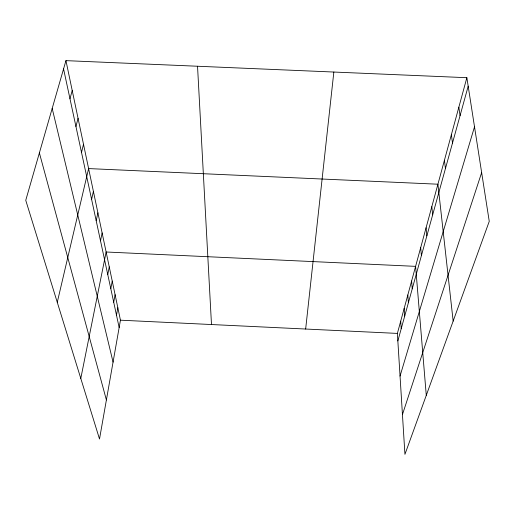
<?xml version="1.0" encoding="UTF-8"?>
<svg xmlns="http://www.w3.org/2000/svg" width="515" height="515" viewBox="0 0 515 515"><rect width="100%" height="100%" fill="white"/><g stroke="black" fill="none" stroke-linecap="round" stroke-linejoin="round"><path stroke-width="0.77" d="M305.653 329.034L333.842 72.042M65.946 60.641L120.446 320.188L99.511 439.025L25.75 200.303L65.946 60.641L466.86 77.701L489.25 221.353L404.932 454.359L397.38 333.411L466.86 77.701M116.487 315.161L117.826 307.719M113.706 302.221L115.096 294.702M110.802 288.703L112.238 281.106M107.757 274.553L109.257 266.886M80.791 378.448L106.129 251.996L415.599 266.358L426.278 395.372M100.509 240.808L102.131 232.973M96.189 220.729L97.902 212.804M91.606 199.389L93.402 191.38M57.268 302.311L88.612 168.585L437.917 184.209L453.155 321.103M81.512 152.427L83.514 144.284M75.943 126.516L78.055 118.315M69.976 98.751L72.216 90.498M397.85 340.904L468.187 86.211M400.046 376.072L474.515 126.825M402.447 414.575L481.647 172.583M120.446 320.188L397.38 333.411M39.385 152.929L106.393 399.955M52.189 108.44L113.062 362.122M63.564 68.926L119.152 327.553M458.846 107.184L460.056 115.65M451.391 134.634L452.492 143.041M444.432 160.249L445.436 168.585M431.815 206.67L432.658 214.852M426.085 227.772L426.858 235.864M420.691 247.631L421.399 255.627M411.62 281.003L412.232 288.818M407.822 294.992L408.389 302.723M404.185 308.363L404.719 316.017M400.709 321.154L401.211 328.731M197.535 66.242L211.491 324.534"/></g></svg>
